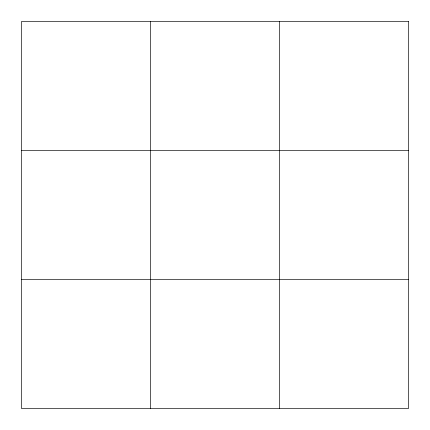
<?xml version="1.0" encoding="UTF-8"?>
<svg xmlns="http://www.w3.org/2000/svg" width="430" height="430" viewBox="0 0 430 430"><rect width="100%" height="100%" fill="white"/><g stroke="black" fill="none" stroke-linecap="round" stroke-linejoin="round"><path stroke-width="0.64" d="M21.5 150.5L408.5 150.5M21.5 279.5L408.5 279.5M279.5 21.5L279.5 408.5M150.5 21.5L150.5 408.5M408.5 21.5L21.5 21.5L21.5 408.5L408.5 408.5L408.5 21.5"/></g></svg>
